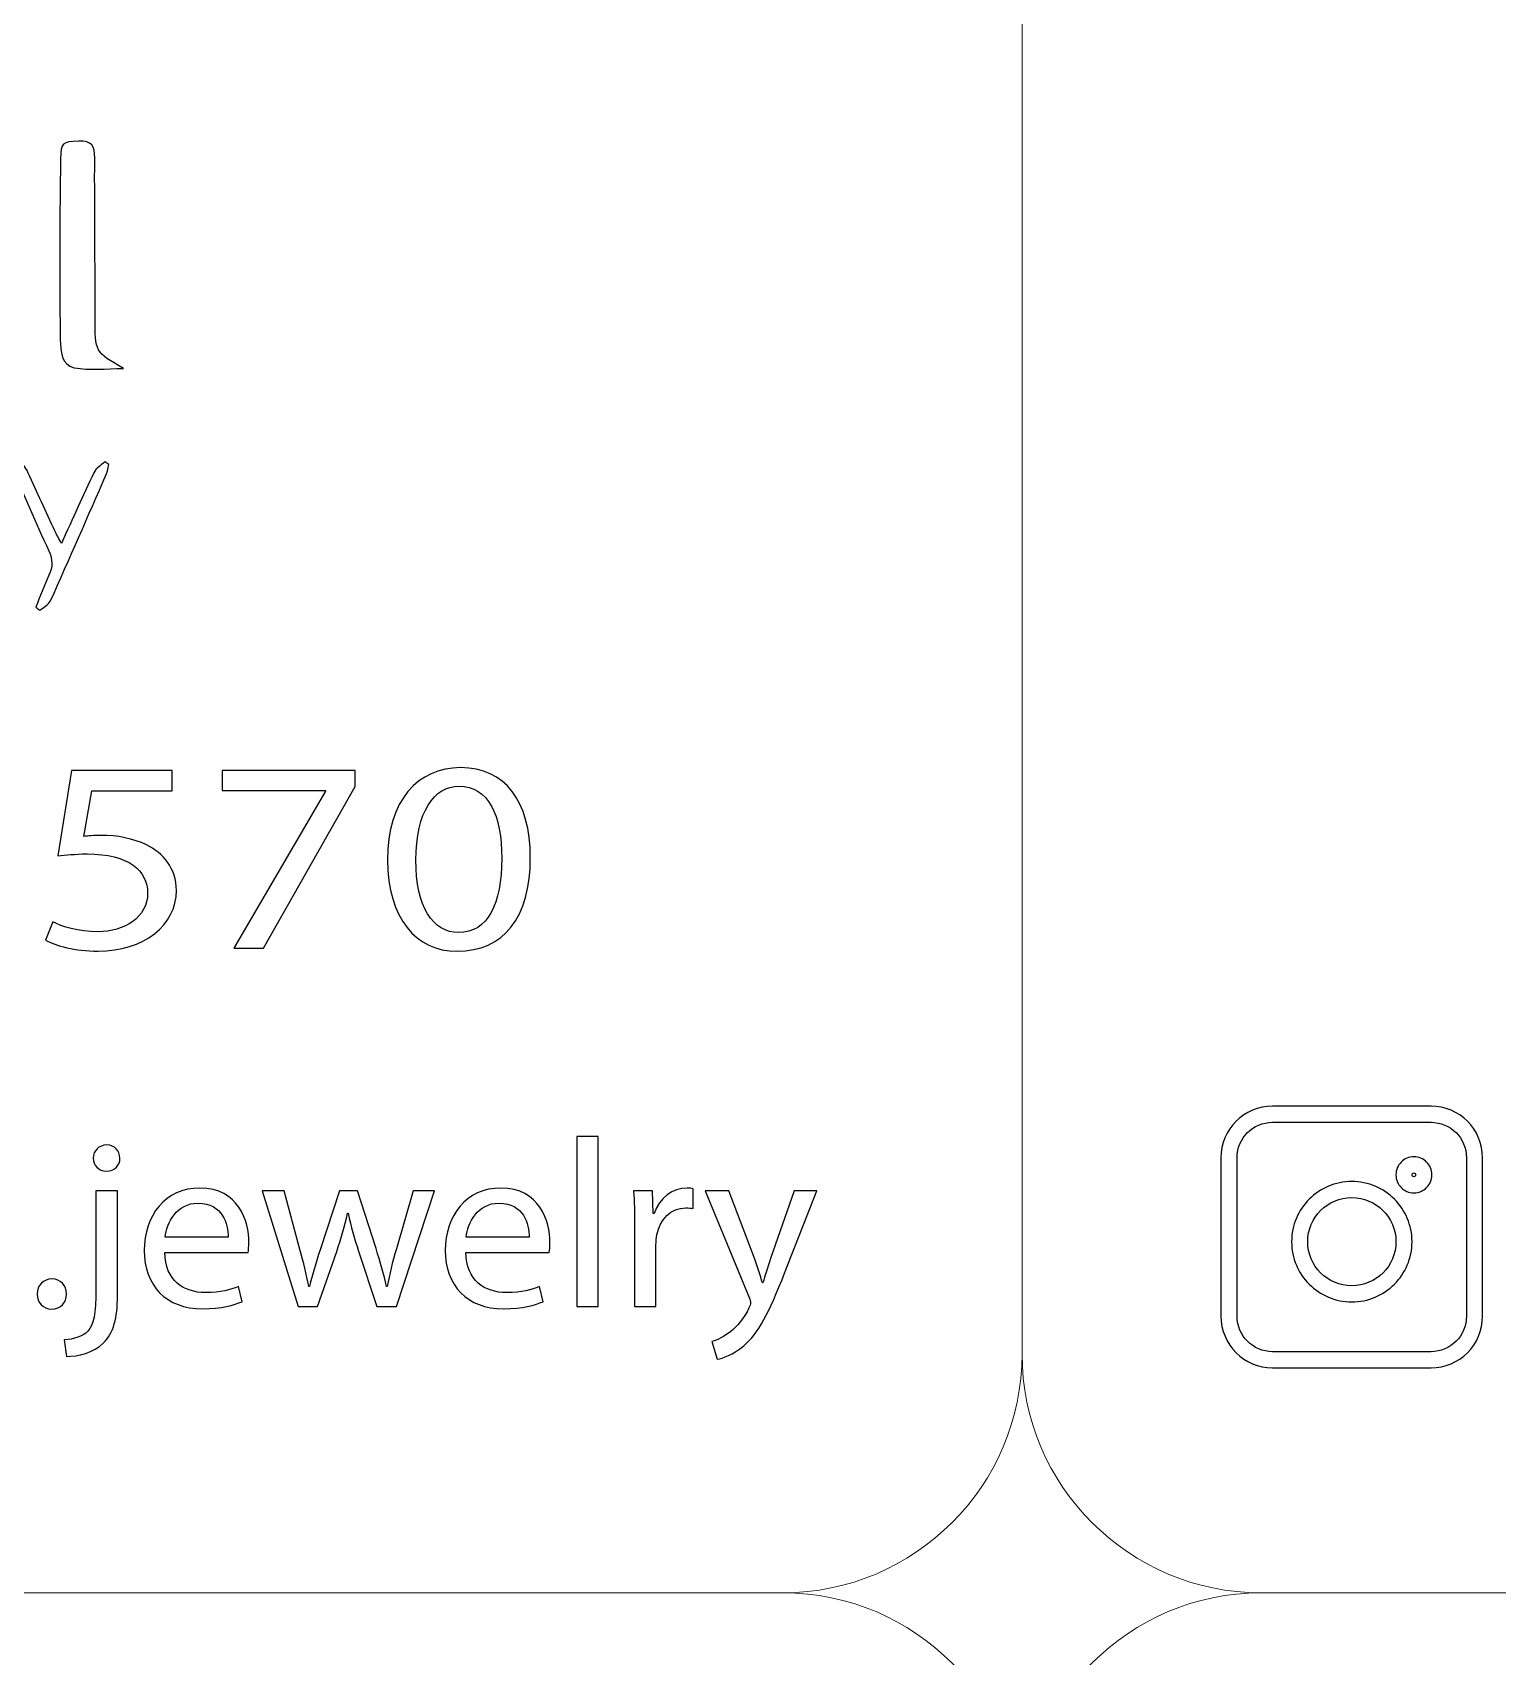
# Model space of a CAD drawing. Header units: millimetres. Extents: x -576 to 618, y 160 to 343.
# Drawn here: x 87.77 to 106.08, y 302.5 to 322.8 of the extents above; entities that cross this region are included whole.
import ezdxf

# ---------------------------------------------------------------- set-up
doc = ezdxf.new("R2010")
doc.units = ezdxf.units.MM
doc.header["$MEASUREMENT"] = 0
doc.layers.add('Layer 1', color=7, linetype='Continuous')

msp = doc.modelspace()

# ---------------------------------------------------------------- linework, layer by layer
at = {"layer": 'Layer 1', "color": 250, "lineweight": 18}
for points in [[(63.3217, 343.1001), (63.3217, 343.1001), (97.1517, 343.1001), (97.1517, 343.1001), (98.7957, 343.1001), (100.1367, 341.7591), (100.1367, 340.1151), (100.1367, 340.1151), (100.1367, 306.2851), (100.1367, 306.2851), (100.1367, 304.6411), (98.7957, 303.3001), (97.1517, 303.3001), (97.1517, 303.3001), (63.3217, 303.3001), (63.3217, 303.3001), (61.6777, 303.3001), (60.3367, 304.6411), (60.3367, 306.2851), (60.3367, 306.2851), (60.3367, 340.1151), (60.3367, 340.1151), (60.3367, 341.7591), (61.6777, 343.1001), (63.3217, 343.1001)], [(103.1217, 343.1001), (103.1217, 343.1001), (136.9517, 343.1001), (136.9517, 343.1001), (138.5957, 343.1001), (139.9367, 341.7591), (139.9367, 340.1151), (139.9367, 340.1151), (139.9367, 306.2851), (139.9367, 306.2851), (139.9367, 304.6411), (138.5957, 303.3001), (136.9517, 303.3001), (136.9517, 303.3001), (103.1217, 303.3001), (103.1217, 303.3001), (101.4777, 303.3001), (100.1367, 304.6411), (100.1367, 306.2851), (100.1367, 306.2851), (100.1367, 340.1151), (100.1367, 340.1151), (100.1367, 341.7591), (101.4777, 343.1001), (103.1217, 343.1001)], [(63.3217, 303.3001), (63.3217, 303.3001), (97.1517, 303.3001), (97.1517, 303.3001), (98.7957, 303.3001), (100.1367, 301.9591), (100.1367, 300.3151), (100.1367, 300.3151), (100.1367, 266.4851), (100.1367, 266.4851), (100.1367, 264.8411), (98.7957, 263.5001), (97.1517, 263.5001), (97.1517, 263.5001), (63.3217, 263.5001), (63.3217, 263.5001), (61.6777, 263.5001), (60.3367, 264.8411), (60.3367, 266.4851), (60.3367, 266.4851), (60.3367, 300.3151), (60.3367, 300.3151), (60.3367, 301.9591), (61.6777, 303.3001), (63.3217, 303.3001)], [(103.1217, 303.3001), (103.1217, 303.3001), (136.9517, 303.3001), (136.9517, 303.3001), (138.5957, 303.3001), (139.9367, 301.9591), (139.9367, 300.3151), (139.9367, 300.3151), (139.9367, 266.4851), (139.9367, 266.4851), (139.9367, 264.8411), (138.5957, 263.5001), (136.9517, 263.5001), (136.9517, 263.5001), (103.1217, 263.5001), (103.1217, 263.5001), (101.4777, 263.5001), (100.1367, 264.8411), (100.1367, 266.4851), (100.1367, 266.4851), (100.1367, 300.3151), (100.1367, 300.3151), (100.1367, 301.9591), (101.4777, 303.3001), (103.1217, 303.3001)]]:
    msp.add_open_spline(points, degree=3, knots=[0, 0, 0, 0, 0.125, 0.125, 0.125, 0.25, 0.25, 0.25, 0.375, 0.375, 0.375, 0.5, 0.5, 0.5, 0.625, 0.625, 0.625, 0.75, 0.75, 0.75, 0.875, 0.875, 0.875, 1, 1, 1, 1], dxfattribs=at)
at = {"layer": 'Layer 1', "color": 230}
for points, knots in [([(88.9052, 318.6031), (88.6853, 318.6031), (88.4818, 318.5744), (88.2909, 318.6118), (88.1299, 318.6436), (88.1171, 318.8199), (88.1152, 318.9634), (88.1096, 319.3887), (88.1093, 319.8137), (88.1099, 320.2386), (88.1106, 320.5675), (88.1152, 320.8964), (88.1187, 321.2249), (88.1208, 321.4258), (88.1405, 321.4349), (88.3474, 321.4449), (88.5109, 321.453), (88.547, 321.3809), (88.5461, 321.2327), (88.5433, 320.5697), (88.5517, 319.9063), (88.5517, 319.2434), (88.5517, 318.8084), (88.548, 318.8084), (88.9052, 318.6031)], [0, 0, 0, 0, 0.125, 0.125, 0.125, 0.25, 0.25, 0.25, 0.375, 0.375, 0.375, 0.5, 0.5, 0.5, 0.625, 0.625, 0.625, 0.75, 0.75, 0.75, 0.875, 0.875, 0.875, 1, 1, 1, 1]), ([(87.5021, 317.3885), (87.6378, 317.4525), (87.6788, 317.3758), (87.7158, 317.2962), (87.8275, 317.0553), (87.9377, 316.8132), (88.0494, 316.572), (88.07, 316.5271), (88.094, 316.484), (88.1296, 316.4141), (88.2709, 316.7264), (88.3976, 317.0154), (88.5343, 317.2993), (88.5614, 317.3552), (88.6275, 317.3923), (88.6759, 317.4379), (88.6912, 317.426), (88.7061, 317.4138), (88.7218, 317.4019), (88.7114, 317.3611), (88.7071, 317.3174), (88.6906, 317.2796), (88.46, 316.7514), (88.2298, 316.2232), (87.9933, 315.6977), (87.9708, 315.6481), (87.9053, 315.6178), (87.8597, 315.5786), (87.8432, 315.5926), (87.8263, 315.6066), (87.8091, 315.6207), (87.8634, 315.7539), (87.9124, 315.8893), (87.9739, 316.0191), (88.0238, 316.1249), (88.0213, 316.2163), (87.9717, 316.3243), (87.8107, 316.6722), (87.6613, 317.0254), (87.5021, 317.3885)], [0, 0, 0, 0, 0.0769231, 0.0769231, 0.0769231, 0.1538462, 0.1538462, 0.1538462, 0.2307692, 0.2307692, 0.2307692, 0.3076923, 0.3076923, 0.3076923, 0.3846154, 0.3846154, 0.3846154, 0.4615385, 0.4615385, 0.4615385, 0.5384615, 0.5384615, 0.5384615, 0.6153846, 0.6153846, 0.6153846, 0.6923077, 0.6923077, 0.6923077, 0.7692308, 0.7692308, 0.7692308, 0.8461538, 0.8461538, 0.8461538, 0.9230769, 0.9230769, 0.9230769, 1, 1, 1, 1]), ([(93.9907, 312.4904), (93.9907, 311.7363), (93.6584, 311.3197), (93.075, 311.3197), (92.5605, 311.3197), (92.2119, 311.7259), (92.2039, 312.4601), (92.2039, 313.2039), (92.5848, 313.6136), (93.1196, 313.6136), (93.6744, 313.6136), (93.9907, 313.1971), (93.9907, 312.4904)], [0, 0, 0, 0, 0.25, 0.25, 0.25, 0.5, 0.5, 0.5, 0.75, 0.75, 0.75, 1, 1, 1, 1]), ([(89.5159, 313.3235), (89.5159, 313.3235), (88.5109, 313.3235), (88.5109, 313.3235), (88.5109, 313.3235), (88.4098, 312.7535), (88.4098, 312.7535), (88.4703, 312.76), (88.5271, 312.7672), (88.6245, 312.7672), (88.8269, 312.7672), (89.0294, 312.7298), (89.1916, 312.6477), (89.3983, 312.5488), (89.5682, 312.3575), (89.5682, 312.0777), (89.5682, 311.6439), (89.1589, 311.3198), (88.5879, 311.3198), (88.3002, 311.3198), (88.0572, 311.3882), (87.9315, 311.4564), (87.9315, 311.4564), (88.0207, 311.6848), (88.0207, 311.6848), (88.1302, 311.6302), (88.3449, 311.562), (88.5839, 311.562), (88.9202, 311.562), (89.2079, 311.7463), (89.2079, 312.0434), (89.2039, 312.3301), (88.9767, 312.5351), (88.45, 312.5351), (88.3002, 312.5351), (88.1829, 312.5213), (88.0856, 312.5111), (88.0856, 312.5111), (88.2556, 313.5763), (88.2556, 313.5763), (88.2556, 313.5763), (89.5159, 313.5763), (89.5159, 313.5763), (89.5159, 313.5763), (89.5159, 313.3235), (89.5159, 313.3235)], [0, 0, 0, 0, 0.0666667, 0.0666667, 0.0666667, 0.1333333, 0.1333333, 0.1333333, 0.2, 0.2, 0.2, 0.2666667, 0.2666667, 0.2666667, 0.3333333, 0.3333333, 0.3333333, 0.4, 0.4, 0.4, 0.4666667, 0.4666667, 0.4666667, 0.5333333, 0.5333333, 0.5333333, 0.6, 0.6, 0.6, 0.6666667, 0.6666667, 0.6666667, 0.7333333, 0.7333333, 0.7333333, 0.8, 0.8, 0.8, 0.8666667, 0.8666667, 0.8666667, 0.9333333, 0.9333333, 0.9333333, 1, 1, 1, 1]), ([(91.8019, 313.5761), (91.8019, 313.5761), (91.8019, 313.378), (91.8019, 313.378), (91.8019, 313.378), (90.6552, 311.3574), (90.6552, 311.3574), (90.6552, 311.3574), (90.2868, 311.3574), (90.2868, 311.3574), (90.2868, 311.3574), (91.429, 313.3203), (91.429, 313.3203), (91.429, 313.3203), (91.429, 313.3269), (91.429, 313.3269), (91.429, 313.3269), (90.1407, 313.3269), (90.1407, 313.3269), (90.1407, 313.3269), (90.1407, 313.5761), (90.1407, 313.5761), (90.1407, 313.5761), (91.8019, 313.5761), (91.8019, 313.5761)], [0, 0, 0, 0, 0.125, 0.125, 0.125, 0.25, 0.25, 0.25, 0.375, 0.375, 0.375, 0.5, 0.5, 0.5, 0.625, 0.625, 0.625, 0.75, 0.75, 0.75, 0.875, 0.875, 0.875, 1, 1, 1, 1]), ([(92.5605, 312.4564), (92.5605, 311.8795), (92.7711, 311.5521), (93.0952, 311.5521), (93.46, 311.5521), (93.6338, 311.9103), (93.6338, 312.4769), (93.6338, 313.023), (93.4678, 313.3814), (93.0993, 313.3814), (92.7874, 313.3814), (92.5605, 313.0607), (92.5605, 312.4564)], [0, 0, 0, 0, 0.25, 0.25, 0.25, 0.5, 0.5, 0.5, 0.75, 0.75, 0.75, 1, 1, 1, 1]), ([(105.2485, 306.1125), (105.2485, 306.1125), (103.2676, 306.1125), (103.2676, 306.1125), (103.0899, 306.1125), (102.9287, 306.1848), (102.8122, 306.3012), (102.6952, 306.4178), (102.623, 306.579), (102.623, 306.7569), (102.623, 306.7569), (102.623, 308.7382), (102.623, 308.7382), (102.623, 308.916), (102.6951, 309.077), (102.8117, 309.1937), (102.9288, 309.3107), (103.0899, 309.3829), (103.2676, 309.3829), (103.2676, 309.3829), (105.2485, 309.3829), (105.2485, 309.3829), (105.4263, 309.3829), (105.5874, 309.3107), (105.704, 309.1941), (105.821, 309.077), (105.8932, 308.916), (105.8932, 308.7382), (105.8932, 308.7382), (105.8932, 306.7569), (105.8932, 306.7569), (105.8932, 306.579), (105.8209, 306.4178), (105.7044, 306.3012), (105.5874, 306.1848), (105.4263, 306.1125), (105.2485, 306.1125)], [0, 0, 0, 0, 0.0833333, 0.0833333, 0.0833333, 0.1666667, 0.1666667, 0.1666667, 0.25, 0.25, 0.25, 0.3333333, 0.3333333, 0.3333333, 0.4166667, 0.4166667, 0.4166667, 0.5, 0.5, 0.5, 0.5833333, 0.5833333, 0.5833333, 0.6666667, 0.6666667, 0.6666667, 0.75, 0.75, 0.75, 0.8333333, 0.8333333, 0.8333333, 0.9166667, 0.9166667, 0.9166667, 1, 1, 1, 1]), ([(103.2676, 306.3142), (103.2676, 306.3142), (105.2485, 306.3142), (105.2485, 306.3142), (105.3711, 306.3142), (105.482, 306.3637), (105.562, 306.4436), (105.6419, 306.5239), (105.6915, 306.6346), (105.6915, 306.7569), (105.6915, 306.7569), (105.6915, 308.7382), (105.6915, 308.7382), (105.6915, 308.8608), (105.642, 308.9717), (105.5621, 309.0517), (105.482, 309.1317), (105.3711, 309.1812), (105.2485, 309.1812), (105.2485, 309.1812), (103.2676, 309.1812), (103.2676, 309.1812), (103.145, 309.1812), (103.0341, 309.1317), (102.9541, 309.0517), (102.8741, 308.9717), (102.8246, 308.8608), (102.8246, 308.7382), (102.8246, 308.7382), (102.8246, 306.7569), (102.8246, 306.7569), (102.8246, 306.6346), (102.8742, 306.5239), (102.9544, 306.4438), (103.0341, 306.3637), (103.145, 306.3142), (103.2676, 306.3142)], [0, 0, 0, 0, 0.0833333, 0.0833333, 0.0833333, 0.1666667, 0.1666667, 0.1666667, 0.25, 0.25, 0.25, 0.3333333, 0.3333333, 0.3333333, 0.4166667, 0.4166667, 0.4166667, 0.5, 0.5, 0.5, 0.5833333, 0.5833333, 0.5833333, 0.6666667, 0.6666667, 0.6666667, 0.75, 0.75, 0.75, 0.8333333, 0.8333333, 0.8333333, 0.9166667, 0.9166667, 0.9166667, 1, 1, 1, 1]), ([(94.571, 309.0022), (94.571, 309.0022), (94.8406, 309.0022), (94.8406, 309.0022), (94.8406, 309.0022), (94.8406, 306.8793), (94.8406, 306.8793), (94.8406, 306.8793), (94.571, 306.8793), (94.571, 306.8793), (94.571, 306.8793), (94.571, 309.0022), (94.571, 309.0022)], [0, 0, 0, 0, 0.25, 0.25, 0.25, 0.5, 0.5, 0.5, 0.75, 0.75, 0.75, 1, 1, 1, 1]), ([(88.8607, 308.7332), (88.8639, 308.6465), (88.7996, 308.5717), (88.6923, 308.5717), (88.5912, 308.5717), (88.527, 308.6465), (88.527, 308.7332), (88.527, 308.8259), (88.5972, 308.8974), (88.6983, 308.8974), (88.7965, 308.8974), (88.8607, 308.8259), (88.8607, 308.7332)], [0, 0, 0, 0, 0.25, 0.25, 0.25, 0.5, 0.5, 0.5, 0.75, 0.75, 0.75, 1, 1, 1, 1]), ([(105.2599, 308.5245), (105.2599, 308.4624), (105.2347, 308.4061), (105.194, 308.3654), (105.1534, 308.3247), (105.097, 308.2995), (105.0349, 308.2995), (104.9728, 308.2995), (104.9165, 308.3247), (104.8758, 308.3654), (104.8351, 308.4061), (104.8099, 308.4624), (104.8099, 308.5245), (104.8099, 308.5866), (104.8351, 308.6429), (104.8758, 308.6836), (104.9165, 308.7243), (104.9728, 308.7495), (105.0349, 308.7495), (105.097, 308.7495), (105.1534, 308.7243), (105.194, 308.6836), (105.2347, 308.6429), (105.2599, 308.5866), (105.2599, 308.5245)], [0, 0, 0, 0, 0.125, 0.125, 0.125, 0.25, 0.25, 0.25, 0.375, 0.375, 0.375, 0.5, 0.5, 0.5, 0.625, 0.625, 0.625, 0.75, 0.75, 0.75, 0.875, 0.875, 0.875, 1, 1, 1, 1]), ([(105.0515, 308.508), (105.0556, 308.5121), (105.0583, 308.5181), (105.0583, 308.5245), (105.0583, 308.531), (105.0556, 308.5369), (105.0515, 308.5411), (105.0473, 308.5452), (105.0414, 308.5479), (105.0349, 308.5479), (105.0285, 308.5479), (105.0225, 308.5452), (105.0184, 308.5411), (105.0142, 308.5369), (105.0116, 308.531), (105.0116, 308.5245), (105.0116, 308.5181), (105.0142, 308.5121), (105.0184, 308.508), (105.0225, 308.5038), (105.0285, 308.5012), (105.0349, 308.5012), (105.0414, 308.5012), (105.0473, 308.5038), (105.0515, 308.508)], [0, 0, 0, 0, 0.125, 0.125, 0.125, 0.25, 0.25, 0.25, 0.375, 0.375, 0.375, 0.5, 0.5, 0.5, 0.625, 0.625, 0.625, 0.75, 0.75, 0.75, 0.875, 0.875, 0.875, 1, 1, 1, 1]), ([(89.4221, 307.5552), (89.428, 307.1994), (89.6611, 307.0528), (89.9309, 307.0528), (90.1241, 307.0528), (90.2405, 307.0859), (90.3416, 307.1274), (90.3416, 307.1274), (90.3877, 306.9392), (90.3877, 306.9392), (90.2926, 306.8974), (90.13, 306.8496), (89.8941, 306.8496), (89.4373, 306.8496), (89.1644, 307.1423), (89.1644, 307.5791), (89.1644, 308.0157), (89.428, 308.3595), (89.8604, 308.3595), (90.3447, 308.3595), (90.4735, 307.9439), (90.4735, 307.6777), (90.4735, 307.6238), (90.4673, 307.582), (90.4645, 307.5552), (90.4645, 307.5552), (89.4221, 307.5552), (89.4221, 307.5552)], [0, 0, 0, 0, 0.1111111, 0.1111111, 0.1111111, 0.2222222, 0.2222222, 0.2222222, 0.3333333, 0.3333333, 0.3333333, 0.4444444, 0.4444444, 0.4444444, 0.5555556, 0.5555556, 0.5555556, 0.6666667, 0.6666667, 0.6666667, 0.7777778, 0.7777778, 0.7777778, 0.8888889, 0.8888889, 0.8888889, 1, 1, 1, 1]), ([(93.1848, 307.5552), (93.1907, 307.1994), (93.4235, 307.0528), (93.6937, 307.0528), (93.8869, 307.0528), (94.0033, 307.0859), (94.1043, 307.1274), (94.1043, 307.1274), (94.1505, 306.9392), (94.1505, 306.9392), (94.0553, 306.8974), (93.8928, 306.8496), (93.6569, 306.8496), (93.2001, 306.8496), (92.9271, 307.1423), (92.9271, 307.5791), (92.9271, 308.0157), (93.1907, 308.3595), (93.6232, 308.3595), (94.1074, 308.3595), (94.2363, 307.9439), (94.2363, 307.6777), (94.2363, 307.6238), (94.23, 307.582), (94.2273, 307.5552), (94.2273, 307.5552), (93.1848, 307.5552), (93.1848, 307.5552)], [0, 0, 0, 0, 0.1111111, 0.1111111, 0.1111111, 0.2222222, 0.2222222, 0.2222222, 0.3333333, 0.3333333, 0.3333333, 0.4444444, 0.4444444, 0.4444444, 0.5555556, 0.5555556, 0.5555556, 0.6666667, 0.6666667, 0.6666667, 0.7777778, 0.7777778, 0.7777778, 0.8888889, 0.8888889, 0.8888889, 1, 1, 1, 1]), ([(95.2948, 307.8752), (95.2948, 308.0456), (95.2914, 308.1922), (95.2823, 308.3264), (95.2823, 308.3264), (95.5186, 308.3264), (95.5186, 308.3264), (95.5186, 308.3264), (95.5276, 308.0425), (95.5276, 308.0425), (95.5276, 308.0425), (95.5401, 308.0425), (95.5401, 308.0425), (95.6075, 308.2368), (95.7697, 308.3595), (95.951, 308.3595), (95.9816, 308.3595), (96.0031, 308.3563), (96.0277, 308.3504), (96.0277, 308.3504), (96.0277, 308.1024), (96.0277, 308.1024), (96, 308.1083), (95.9722, 308.1114), (95.9357, 308.1114), (95.7453, 308.1114), (95.6106, 307.971), (95.5738, 307.7735), (95.5675, 307.7376), (95.5613, 307.6958), (95.5613, 307.6509), (95.5613, 307.6509), (95.5613, 306.8796), (95.5613, 306.8796), (95.5613, 306.8796), (95.2948, 306.8796), (95.2948, 306.8796), (95.2948, 306.8796), (95.2948, 307.8752), (95.2948, 307.8752)], [0, 0, 0, 0, 0.0769231, 0.0769231, 0.0769231, 0.1538462, 0.1538462, 0.1538462, 0.2307692, 0.2307692, 0.2307692, 0.3076923, 0.3076923, 0.3076923, 0.3846154, 0.3846154, 0.3846154, 0.4615385, 0.4615385, 0.4615385, 0.5384615, 0.5384615, 0.5384615, 0.6153846, 0.6153846, 0.6153846, 0.6923077, 0.6923077, 0.6923077, 0.7692308, 0.7692308, 0.7692308, 0.8461538, 0.8461538, 0.8461538, 0.9230769, 0.9230769, 0.9230769, 1, 1, 1, 1]), ([(105.0115, 307.6887), (105.0115, 307.4814), (104.9271, 307.2932), (104.7907, 307.1569), (104.6548, 307.0204), (104.4666, 306.9361), (104.2588, 306.9361), (104.0511, 306.9361), (103.8628, 307.0205), (103.7267, 307.1565), (103.5905, 307.2927), (103.5063, 307.481), (103.5063, 307.6887), (103.5063, 307.8963), (103.5906, 308.0844), (103.7267, 308.2207), (103.8629, 308.3574), (104.0511, 308.4416), (104.2588, 308.4416), (104.4663, 308.4416), (104.6546, 308.3572), (104.791, 308.2207), (104.9272, 308.0844), (105.0115, 307.8963), (105.0115, 307.6887)], [0, 0, 0, 0, 0.125, 0.125, 0.125, 0.25, 0.25, 0.25, 0.375, 0.375, 0.375, 0.5, 0.5, 0.5, 0.625, 0.625, 0.625, 0.75, 0.75, 0.75, 0.875, 0.875, 0.875, 1, 1, 1, 1]), ([(88.165, 306.4608), (88.2876, 306.4699), (88.395, 306.5029), (88.4592, 306.5713), (88.5329, 306.6552), (88.5603, 306.7688), (88.5603, 307.1155), (88.5603, 307.1155), (88.5603, 308.3264), (88.5603, 308.3264), (88.5603, 308.3264), (88.8302, 308.3264), (88.8302, 308.3264), (88.8302, 308.3264), (88.8302, 307.0141), (88.8302, 307.0141), (88.8302, 306.7329), (88.7843, 306.5507), (88.6524, 306.4191), (88.5329, 306.3023), (88.3366, 306.2546), (88.1925, 306.2546), (88.1925, 306.2546), (88.165, 306.4608), (88.165, 306.4608)], [0, 0, 0, 0, 0.125, 0.125, 0.125, 0.25, 0.25, 0.25, 0.375, 0.375, 0.375, 0.5, 0.5, 0.5, 0.625, 0.625, 0.625, 0.75, 0.75, 0.75, 0.875, 0.875, 0.875, 1, 1, 1, 1]), ([(90.2131, 307.7435), (90.2162, 307.9108), (90.1422, 308.171), (89.8389, 308.171), (89.5662, 308.171), (89.4464, 307.9258), (89.4252, 307.7435), (89.4252, 307.7435), (90.2131, 307.7435), (90.2131, 307.7435)], [0, 0, 0, 0, 0.3333333, 0.3333333, 0.3333333, 0.6666667, 0.6666667, 0.6666667, 1, 1, 1, 1]), ([(90.9157, 308.3265), (90.9157, 308.3265), (91.1119, 307.5911), (91.1119, 307.5911), (91.155, 307.4295), (91.1946, 307.28), (91.222, 307.1305), (91.222, 307.1305), (91.2314, 307.1305), (91.2314, 307.1305), (91.2651, 307.2772), (91.3141, 307.4326), (91.3634, 307.5882), (91.3634, 307.5882), (91.6055, 308.3265), (91.6055, 308.3265), (91.6055, 308.3265), (91.8324, 308.3265), (91.8324, 308.3265), (91.8324, 308.3265), (92.0623, 307.6033), (92.0623, 307.6033), (92.1175, 307.4295), (92.1602, 307.2772), (92.1943, 307.1305), (92.1943, 307.1305), (92.2033, 307.1305), (92.2033, 307.1305), (92.228, 307.2772), (92.2676, 307.4295), (92.3166, 307.6001), (92.3166, 307.6001), (92.5284, 308.3265), (92.5284, 308.3265), (92.5284, 308.3265), (92.7949, 308.3265), (92.7949, 308.3265), (92.7949, 308.3265), (92.3166, 306.8794), (92.3166, 306.8794), (92.3166, 306.8794), (92.0714, 306.8794), (92.0714, 306.8794), (92.0714, 306.8794), (91.8449, 307.5702), (91.8449, 307.5702), (91.7928, 307.7318), (91.7497, 307.8753), (91.7129, 308.0457), (91.7129, 308.0457), (91.7066, 308.0457), (91.7066, 308.0457), (91.6698, 307.8721), (91.6239, 307.7224), (91.5718, 307.567), (91.5718, 307.567), (91.3325, 306.8794), (91.3325, 306.8794), (91.3325, 306.8794), (91.0872, 306.8794), (91.0872, 306.8794), (91.0872, 306.8794), (90.6395, 308.3265), (90.6395, 308.3265), (90.6395, 308.3265), (90.9157, 308.3265), (90.9157, 308.3265)], [0, 0, 0, 0, 0.0454545, 0.0454545, 0.0454545, 0.0909091, 0.0909091, 0.0909091, 0.1363636, 0.1363636, 0.1363636, 0.1818182, 0.1818182, 0.1818182, 0.2272727, 0.2272727, 0.2272727, 0.2727273, 0.2727273, 0.2727273, 0.3181818, 0.3181818, 0.3181818, 0.3636364, 0.3636364, 0.3636364, 0.4090909, 0.4090909, 0.4090909, 0.4545455, 0.4545455, 0.4545455, 0.5, 0.5, 0.5, 0.5454545, 0.5454545, 0.5454545, 0.5909091, 0.5909091, 0.5909091, 0.6363636, 0.6363636, 0.6363636, 0.6818182, 0.6818182, 0.6818182, 0.7272727, 0.7272727, 0.7272727, 0.7727273, 0.7727273, 0.7727273, 0.8181818, 0.8181818, 0.8181818, 0.8636364, 0.8636364, 0.8636364, 0.9090909, 0.9090909, 0.9090909, 0.9545455, 0.9545455, 0.9545455, 1, 1, 1, 1]), ([(93.9757, 307.7435), (93.9788, 307.9108), (93.9049, 308.171), (93.6016, 308.171), (93.329, 308.171), (93.2091, 307.9258), (93.1879, 307.7435), (93.1879, 307.7435), (93.9757, 307.7435), (93.9757, 307.7435)], [0, 0, 0, 0, 0.3333333, 0.3333333, 0.3333333, 0.6666667, 0.6666667, 0.6666667, 1, 1, 1, 1]), ([(96.4722, 308.3265), (96.4722, 308.3265), (96.7969, 307.4716), (96.7969, 307.4716), (96.8306, 307.3758), (96.8678, 307.2622), (96.8921, 307.1755), (96.8921, 307.1755), (96.898, 307.1755), (96.898, 307.1755), (96.9258, 307.2622), (96.9564, 307.3726), (96.9932, 307.4775), (96.9932, 307.4775), (97.2875, 308.3265), (97.2875, 308.3265), (97.2875, 308.3265), (97.5726, 308.3265), (97.5726, 308.3265), (97.5726, 308.3265), (97.168, 307.295), (97.168, 307.295), (96.9748, 306.7989), (96.8429, 306.5446), (96.6591, 306.3892), (96.5274, 306.2756), (96.3954, 306.2307), (96.328, 306.2185), (96.328, 306.2185), (96.2604, 306.4401), (96.2604, 306.4401), (96.328, 306.4609), (96.4166, 306.5028), (96.4965, 306.5683), (96.5702, 306.6253), (96.6619, 306.7271), (96.7236, 306.8616), (96.7358, 306.8884), (96.7449, 306.9093), (96.7449, 306.9243), (96.7449, 306.9392), (96.7387, 306.9602), (96.7265, 306.9933), (96.7265, 306.9933), (96.1779, 308.3265), (96.1779, 308.3265), (96.1779, 308.3265), (96.4722, 308.3265), (96.4722, 308.3265)], [0, 0, 0, 0, 0.0625, 0.0625, 0.0625, 0.125, 0.125, 0.125, 0.1875, 0.1875, 0.1875, 0.25, 0.25, 0.25, 0.3125, 0.3125, 0.3125, 0.375, 0.375, 0.375, 0.4375, 0.4375, 0.4375, 0.5, 0.5, 0.5, 0.5625, 0.5625, 0.5625, 0.625, 0.625, 0.625, 0.6875, 0.6875, 0.6875, 0.75, 0.75, 0.75, 0.8125, 0.8125, 0.8125, 0.875, 0.875, 0.875, 0.9375, 0.9375, 0.9375, 1, 1, 1, 1]), ([(104.6487, 307.2992), (104.7483, 307.3985), (104.8098, 307.5364), (104.8098, 307.6887), (104.8098, 307.8412), (104.7481, 307.9793), (104.6484, 308.079), (104.5491, 308.1784), (104.4112, 308.24), (104.2588, 308.24), (104.1067, 308.24), (103.9689, 308.1783), (103.8692, 308.0786), (103.7696, 307.9792), (103.7079, 307.8412), (103.7079, 307.6887), (103.7079, 307.5367), (103.7696, 307.3988), (103.8693, 307.2991), (103.9689, 307.1995), (104.1067, 307.1378), (104.2588, 307.1378), (104.411, 307.1378), (104.5488, 307.1995), (104.6487, 307.2992)], [0, 0, 0, 0, 0.125, 0.125, 0.125, 0.25, 0.25, 0.25, 0.375, 0.375, 0.375, 0.5, 0.5, 0.5, 0.625, 0.625, 0.625, 0.75, 0.75, 0.75, 0.875, 0.875, 0.875, 1, 1, 1, 1]), ([(87.8275, 307.0348), (87.8275, 307.1453), (87.9043, 307.2233), (88.0116, 307.2233), (88.119, 307.2233), (88.1925, 307.1453), (88.1925, 307.0348), (88.1925, 306.9272), (88.1218, 306.8464), (88.0085, 306.8464), (87.9011, 306.8464), (87.8275, 306.9272), (87.8275, 307.0348)], [0, 0, 0, 0, 0.25, 0.25, 0.25, 0.5, 0.5, 0.5, 0.75, 0.75, 0.75, 1, 1, 1, 1])]:
    msp.add_open_spline(points, degree=3, knots=knots, dxfattribs=at)

doc.saveas('drawing.dxf')
